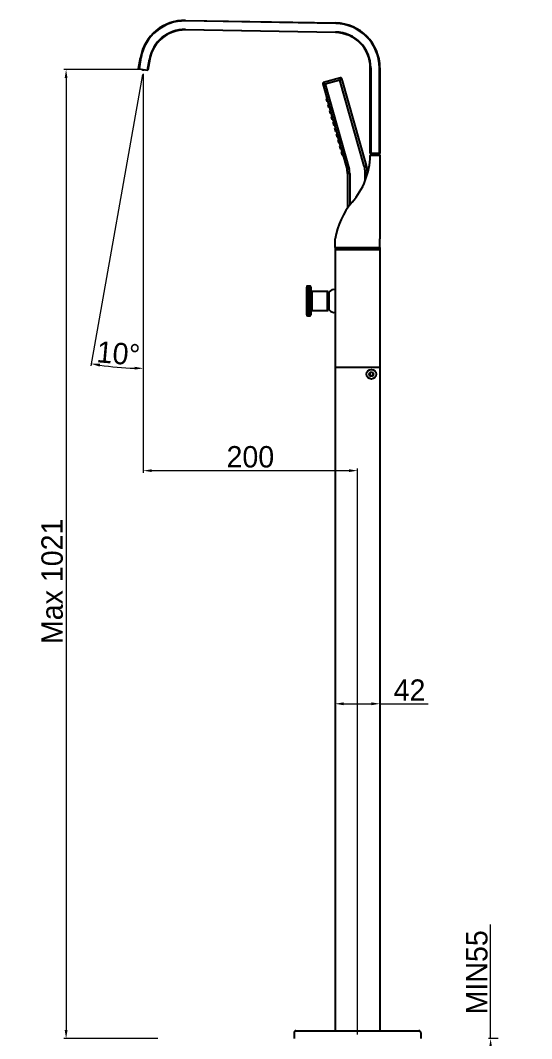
# Model space of a CAD drawing. Extents: x 0 to 3160, y 0 to 2315.
# Drawn here: x 824 to 1302, y 848 to 1801 of the extents above; entities that cross this region are included whole.
import ezdxf

# ---------------------------------------------------------------- set-up
doc = ezdxf.new("R2010")
doc.units = 0
doc.header["$LTSCALE"] = 10
doc.header["$MEASUREMENT"] = 0
doc.header["$PDMODE"] = 3
doc.header["$PDSIZE"] = -10
doc.layers.get('0').update_dxf_attribs({"linetype": 'CONTINUOUS'})
doc.layers.get('DEFPOINTS').update_dxf_attribs({"linetype": 'CONTINUOUS'})
doc.styles.add('Daelim Dimension', font='')
doc.styles.get('Daelim Dimension').set_extended_font_data('나눔고딕')
doc.dimstyles.new('DEFAULT', dxfattribs={"dimscale": 2, "dimtxt": 2, "dimasz": 2, "dimexe": 0, "dimexo": 2, "dimgap": 1, "dimtad": 1, "dimdec": 1, "dimzin": 9, "dimdsep": 46, "dimtxsty": 'Daelim Dimension', "dimcen": 0.5, "dimclrd": 252, "dimclre": 252, "dimclrt": 3, "dimadec": 1, "dimazin": 0, "dimtfac": 1, "dimtdec": 1, "dimtix": 1, "dimtmove": 0, "dimatfit": 3, "dimfxl": 1, "dimtolj": 1, "dimtzin": 1, "dimlwd": 9, "dimlwe": 9, "dimarcsym": 0})

# ---------------------------------------------------------------- blocks, each defined once
blk = doc.blocks.new('*D4')
at = {"color": 5, "lineweight": 9, "ltscale": 0.5, "transparency": 16777216}
for p, q in [((1263.55, 848.18), (1263.55, 954.82)), ((1270.73, 848.18), (1261.55, 848.18)), ((1263.55, 806.23), (1263.55, 840.18)), ((1297.93, 798.23), (1261.55, 798.23))]:
    blk.add_line(p, q, dxfattribs=at)
at = {"color": 5, "ltscale": 0.5, "transparency": 16777216}
for points in [[(1262.22, 840.18), (1264.89, 840.18), (1263.55, 848.18)], [(1262.22, 806.23), (1264.89, 806.23), (1263.55, 798.23)]]:
    blk.add_solid(points, dxfattribs=at)
at = {"layer": 'DEFPOINTS', "color": 0, "ltscale": 0.5, "transparency": 16777216}
for p in [(1274.73, 848.18), (1263.55, 798.23), (1301.93, 798.23)]:
    blk.add_point(p, dxfattribs=at)
at = {"color": 7, "ltscale": 0.5, "transparency": 16777216, "insert": (1250.78, 910.21), "char_height": 20, "attachment_point": 5, "rotation": 90, "style": 'Daelim Dimension'}
blk.add_mtext('\\A1;MIN55', dxfattribs=at)
blk = doc.blocks.new('*D8')
at = {"color": 5, "lineweight": 9, "ltscale": 0.5, "transparency": 16777216}
for p, q in [((938.58, 1750.93), (938.58, 1377.58)), ((1138.98, 852.18), (1138.98, 1381.58)), ((946.58, 1379.58), (1130.98, 1379.58))]:
    blk.add_line(p, q, dxfattribs=at)
at = {"color": 5, "ltscale": 0.5, "transparency": 16777216}
for points in [[(946.58, 1380.91), (946.58, 1378.24), (938.58, 1379.58)], [(1130.98, 1380.91), (1130.98, 1378.24), (1138.98, 1379.58)]]:
    blk.add_solid(points, dxfattribs=at)
at = {"layer": 'DEFPOINTS', "color": 0, "ltscale": 0.5, "transparency": 16777216}
for p in [(938.58, 1754.93), (1138.98, 1379.58), (1138.98, 848.18)]:
    blk.add_point(p, dxfattribs=at)
at = {"color": 7, "ltscale": 0.5, "transparency": 16777216, "insert": (1038.78, 1392.42), "char_height": 20, "attachment_point": 5, "style": 'Daelim Dimension'}
blk.add_mtext('\\A1;200', dxfattribs=at)
blk = doc.blocks.new('*D6')
at = {"color": 5, "lineweight": 9, "ltscale": 0.5, "transparency": 16777216}
for p, q in [((934.58, 1754.93), (864.4, 1754.93)), ((866.4, 1746.93), (866.4, 856.18)), ((952.37, 848.18), (864.4, 848.18))]:
    blk.add_line(p, q, dxfattribs=at)
at = {"color": 5, "ltscale": 0.5, "transparency": 16777216}
for points in [[(865.07, 1746.93), (867.74, 1746.93), (866.4, 1754.93)], [(865.07, 856.18), (867.74, 856.18), (866.4, 848.18)]]:
    blk.add_solid(points, dxfattribs=at)
at = {"layer": 'DEFPOINTS', "color": 0, "ltscale": 0.5, "transparency": 16777216}
for p in [(938.58, 1754.93), (866.4, 848.18), (956.37, 848.18)]:
    blk.add_point(p, dxfattribs=at)
at = {"color": 7, "ltscale": 0.5, "transparency": 16777216, "insert": (853.44, 1276.03), "char_height": 20, "attachment_point": 5, "rotation": 90, "style": 'Daelim Dimension'}
blk.add_mtext('\\A1;Max 1021', dxfattribs=at)
blk = doc.blocks.new('*D7')
at = {"color": 5, "lineweight": 9, "ltscale": 0.5, "transparency": 16777216}
for p, q in [((937.74, 1750.16), (889.68, 1477.6)), ((938.58, 1749.7), (938.58, 1473.32))]:
    blk.add_line(p, q, dxfattribs=at)
blk.add_arc((938.58, 1754.93), 279.61, 261.63936, 268.36064, dxfattribs=at)
at = {"color": 5, "ltscale": 0.5, "transparency": 16777216}
for points in [[(897.71, 1476.98), (898.13, 1479.61), (890.02, 1479.57)], [(930.6, 1476.77), (930.56, 1474.11), (938.58, 1475.32)]]:
    blk.add_solid(points, dxfattribs=at)
at = {"layer": 'DEFPOINTS', "color": 0, "ltscale": 0.5, "transparency": 16777216}
for p in [(938.43, 1754.1), (938.58, 1754.93), (938.58, 1754.93), (938.58, 1753.7), (906.12, 1477.21)]:
    blk.add_point(p, dxfattribs=at)
at = {"color": 7, "ltscale": 0.5, "transparency": 16777216, "insert": (915.32, 1489.15), "char_height": 20, "attachment_point": 5, "rotation": 355, "style": 'Daelim Dimension'}
blk.add_mtext('\\A1;10%%D', dxfattribs=at)
blk = doc.blocks.new('*D10')
at = {"color": 5, "lineweight": 9, "ltscale": 0.5, "transparency": 16777216}
for p, q in [((1117.98, 1161.91), (1117.98, 1159.47)), ((1125.98, 1161.47), (1151.98, 1161.47)), ((1159.98, 1161.91), (1159.98, 1159.47)), ((1159.98, 1161.47), (1205.19, 1161.47))]:
    blk.add_line(p, q, dxfattribs=at)
at = {"color": 5, "ltscale": 0.5, "transparency": 16777216}
for points in [[(1125.98, 1162.8), (1125.98, 1160.13), (1117.98, 1161.47)], [(1151.98, 1162.8), (1151.98, 1160.13), (1159.98, 1161.47)]]:
    blk.add_solid(points, dxfattribs=at)
at = {"layer": 'DEFPOINTS', "color": 0, "ltscale": 0.5, "transparency": 16777216}
for p in [(1117.98, 1165.91), (1159.98, 1165.91), (1159.98, 1161.47)]:
    blk.add_point(p, dxfattribs=at)
at = {"color": 7, "ltscale": 0.5, "transparency": 16777216, "insert": (1187.69, 1174.25), "char_height": 20, "attachment_point": 5, "style": 'Daelim Dimension'}
blk.add_mtext('\\A1;42', dxfattribs=at)

msp = doc.modelspace()

# ---------------------------------------------------------------- linework, layer by layer
for p, q in [((978.1, 1800.36), (978.11, 1800.86)), ((978.11, 1800.86), (1118.71, 1798.41)), ((977.95, 1791.86), (977.96, 1792.36)), ((1118.55, 1789.41), (977.95, 1791.86)), ((977.96, 1792.36), (1118.56, 1789.91)), ((1118.7, 1797.91), (978.1, 1800.36)), ((1118.7, 1797.91), (1118.71, 1798.41)), ((1118.55, 1789.41), (1118.56, 1789.91)), ((934.15, 1755.72), (935.98, 1766.13)), ((936.47, 1766.05), (934.64, 1755.63)), ((942.52, 1754.24), (944.35, 1764.66)), ((944.85, 1764.57), (943.01, 1754.15)), ((934.64, 1755.63), (934.15, 1755.72)), ((934.64, 1755.63), (942.52, 1754.24)), ((943.01, 1754.15), (942.52, 1754.24)), ((1150.98, 1676.33), (1150.98, 1756.41)), ((1150.98, 1756.41), (1151.48, 1756.41)), ((1151.48, 1756.41), (1151.48, 1676.33)), ((1159.48, 1676.33), (1159.48, 1756.41)), ((1159.48, 1756.41), (1159.98, 1756.41)), ((1159.98, 1756.41), (1159.98, 1676.33)), ((1123.02, 1747.21), (1107.15, 1742.71)), ((1122.6, 1745.01), (1108.65, 1741.06)), ((1122.6, 1745.01), (1124.26, 1746.52)), ((1145.41, 1664.52), (1122.6, 1745.01)), ((1147.33, 1665.07), (1124.26, 1746.52)), ((1106.46, 1741.47), (1129.25, 1661.03)), ((1108.65, 1741.06), (1107.15, 1742.71)), ((1108.65, 1741.06), (1131.17, 1661.58)), ((1110.27, 1728), (1109.6, 1727.81)), ((1109.6, 1727.81), (1110.42, 1724.93)), ((1110.42, 1724.93), (1111.09, 1725.12)), ((1111.85, 1722.42), (1111.18, 1722.23)), ((1111.18, 1722.23), (1112, 1719.35)), ((1112, 1719.35), (1112.67, 1719.54)), ((1113.44, 1716.84), (1112.76, 1716.65)), ((1112.76, 1716.65), (1113.58, 1713.76)), ((1113.58, 1713.76), (1114.25, 1713.96)), ((1115.02, 1711.26), (1114.34, 1711.07)), ((1114.34, 1711.07), (1115.16, 1708.18)), ((1115.16, 1708.18), (1115.83, 1708.38)), ((1116.6, 1705.68), (1115.92, 1705.49)), ((1115.92, 1705.49), (1116.74, 1702.6)), ((1116.74, 1702.6), (1117.42, 1702.8)), ((1118.18, 1700.1), (1117.51, 1699.91)), ((1117.51, 1699.91), (1118.32, 1697.02)), ((1118.32, 1697.02), (1119, 1697.21)), ((1119.76, 1694.52), (1119.09, 1694.33)), ((1119.09, 1694.33), (1119.9, 1691.44)), ((1119.9, 1691.44), (1120.58, 1691.63)), ((1121.34, 1688.94), (1120.67, 1688.75)), ((1120.67, 1688.75), (1121.49, 1685.86)), ((1121.49, 1685.86), (1122.16, 1686.05)), ((1122.92, 1683.36), (1122.25, 1683.17)), ((1122.25, 1683.17), (1123.07, 1680.28)), ((1123.07, 1680.28), (1123.74, 1680.47)), ((1124.5, 1677.78), (1123.83, 1677.59)), ((1123.83, 1677.59), (1124.65, 1674.7)), ((1124.65, 1674.7), (1125.32, 1674.89)), ((1151.95, 1676.33), (1150.95, 1674.36)), ((1150.95, 1674.33), (1150.95, 1674.36)), ((1159.98, 1674.33), (1150.95, 1674.33)), ((1151.48, 1676.33), (1150.98, 1676.33)), ((1159.48, 1676.33), (1151.48, 1676.33)), ((1159.04, 1676.33), (1159.98, 1674.33)), ((1159.98, 1676.33), (1159.48, 1676.33)), ((1159.98, 1674.33), (1159.98, 1596.33)), ((1131.17, 1661.58), (1129.25, 1661.03)), ((1145.41, 1664.52), (1147.33, 1665.07)), ((1146.23, 1658.63), (1148.23, 1658.63)), ((1146.23, 1650.99), (1146.23, 1658.63)), ((1148.23, 1656.91), (1148.23, 1658.63)), ((1129.73, 1657.59), (1129.73, 1625.14)), ((1131.73, 1657.59), (1129.73, 1657.59)), ((1131.73, 1657.59), (1131.73, 1627.85)), ((1117.98, 1588.33), (1117.98, 1596.33)), ((1159.98, 1588.33), (1159.98, 1596.33)), ((1117.98, 1588.33), (1117.98, 1476.33)), ((1117.98, 1588.33), (1159.98, 1588.33)), ((1159.98, 1588.33), (1159.98, 1476.33)), ((1091.48, 1545.82), (1091.48, 1551.33)), ((1091.48, 1530.85), (1091.48, 1545.82)), ((1091.48, 1545.82), (1092.48, 1545.82)), ((1092.48, 1552.33), (1094.48, 1552.33)), ((1092.48, 1552.33), (1092.48, 1552.2)), ((1092.48, 1552.2), (1092.48, 1546.32)), ((1094.48, 1552.2), (1092.48, 1552.2)), ((1092.48, 1546.32), (1094.48, 1546.32)), ((1092.48, 1546.32), (1092.48, 1545.82)), ((1092.48, 1545.82), (1092.48, 1530.85)), ((1094.48, 1545.82), (1092.48, 1545.82)), ((1094.48, 1552.33), (1094.48, 1552.2)), ((1094.48, 1546.32), (1094.48, 1552.2)), ((1094.48, 1546.32), (1094.48, 1545.82)), ((1094.48, 1530.85), (1094.48, 1545.82)), ((1094.48, 1545.82), (1095.48, 1545.82)), ((1095.48, 1551.33), (1095.48, 1545.82)), ((1095.48, 1545.82), (1095.48, 1530.85)), ((1096.48, 1529.33), (1096.48, 1547.33)), ((1110.98, 1547.33), (1096.48, 1547.33)), ((1110.98, 1529.33), (1110.98, 1547.33)), ((1111.48, 1546.83), (1110.98, 1547.33)), ((1111.48, 1529.83), (1111.48, 1546.83)), ((1112.59, 1544.83), (1111.48, 1544.83)), ((1112.59, 1529.93), (1112.59, 1546.73)), ((1091.48, 1525.33), (1091.48, 1530.85)), ((1091.48, 1530.85), (1092.48, 1530.85)), ((1092.48, 1530.85), (1094.48, 1530.85)), ((1092.48, 1530.85), (1092.48, 1530.35)), ((1092.48, 1530.35), (1092.48, 1524.47)), ((1094.48, 1530.35), (1092.48, 1530.35)), ((1092.48, 1524.47), (1094.48, 1524.47)), ((1092.48, 1524.47), (1092.48, 1524.33)), ((1094.48, 1524.33), (1092.48, 1524.33)), ((1094.48, 1530.85), (1094.48, 1530.35)), ((1094.48, 1530.85), (1095.48, 1530.85)), ((1094.48, 1524.47), (1094.48, 1530.35)), ((1094.48, 1524.47), (1094.48, 1524.33)), ((1095.48, 1530.85), (1095.48, 1525.33)), ((1096.48, 1529.33), (1110.98, 1529.33)), ((1110.98, 1529.33), (1111.48, 1529.83)), ((1111.48, 1531.83), (1112.59, 1531.83)), ((1117.98, 1476.33), (1117.98, 855.48)), ((1117.98, 1476.33), (1159.98, 1476.33)), ((1150.85, 1471.3), (1150.15, 1469.59)), ((1150.15, 1469.59), (1151.27, 1468.13)), ((1152.68, 1471.54), (1150.85, 1471.3)), ((1151.27, 1468.13), (1153.1, 1468.37)), ((1153.81, 1470.08), (1152.68, 1471.54)), ((1153.1, 1468.37), (1153.81, 1470.08)), ((1159.98, 1476.33), (1159.98, 855.48)), ((1079.63, 853.66), (1079.63, 848.18)), ((1081.46, 855.48), (1196.5, 855.48)), ((1198.32, 853.66), (1198.32, 848.18))]:
    msp.add_line(p, q)
at = {"ltscale": 0.6}
for p, q in [((938.43, 1754.1), (938.58, 1754.93)), ((938.58, 1754.93), (938.58, 1753.7)), ((1159.98, 1586.33), (1117.98, 1586.33))]:
    msp.add_line(p, q, dxfattribs=at)
for radius in [4.5, 2]:
    msp.add_circle((1151.98, 1469.83), radius)
for centre, radius, start, end in [((977.38, 1758.83), 42.03, 89, 170), ((977.38, 1758.83), 41.53, 89, 170), ((977.38, 1758.83), 33.53, 89, 170), ((977.38, 1758.83), 33.03, 89, 170), ((1117.98, 1756.41), 41.5, 0, 89), ((1117.98, 1756.41), 42, 0, 89), ((1117.98, 1756.41), 33, 0, 89), ((1117.98, 1756.41), 33.5, 0, 89), ((1357.12, 1701.65), 238.49, 168.98838, 169.52546), ((1123.29, 1746.24), 1, 15.85124, 105.79292), ((1107.42, 1741.74), 1, 105.85124, 195.79292), ((1152.01, 1975.57), 238.49, 258.98838, 259.52547), ((1080.98, 1676.33), 70, 319.25669, 358.36275), ((1117.09, 1657.59), 12.64, 0, 15.81973), ((1117.09, 1657.59), 14.64, 0, 15.81973), ((1124.63, 1658.63), 21.6, 0, 15.81973), ((1124.63, 1658.63), 23.6, 0, 15.81973), ((1187.05, 1584.96), 70, 139.25669, 170.64881), ((1092.48, 1551.33), 1, 90, 180), ((1094.48, 1551.33), 1, 0, 90), ((1096.48, 1548.33), 1, 180, 270), ((1116.76, 1543.98), 5, 75.95196, 146.6138), ((1092.48, 1525.33), 1, 180, 270), ((1094.48, 1525.33), 1, 270, 0), ((1096.48, 1528.33), 1, 90, 180), ((1116.76, 1532.69), 5, 213.3862, 284.04804), ((1081.46, 853.66), 1.83, 90, 180), ((1196.5, 853.66), 1.83, 0, 90)]:
    msp.add_arc(centre, radius, start, end)
for centre, major_axis, ratio, start_param, end_param in [((1092.48, 1551.33), (1, 0), 0.866667, 1.570796, 3.141593), ((1092.48, 1545.82), (-0.353, 0.353), 1, -0.785398, 0.785398), ((1094.48, 1551.33), (-0.707, 0.707), 1, 3.926991, 5.497787), ((1094.48, 1545.82), (-1, 0), 0.498888, 3.141593, 4.712389), ((1092.48, 1530.85), (-1, 0), 0.498888, 0, 1.570796), ((1092.48, 1525.33), (-1, 0), 0.866667, 0, 1.570796), ((1094.48, 1530.85), (1, 0), 0.498888, 4.712389, 6.283185), ((1094.48, 1525.33), (1, 0), 0.866667, 4.712389, 6.283185)]:
    msp.add_ellipse(centre, major_axis=major_axis, ratio=ratio, start_param=start_param, end_param=end_param)

# ---------------------------------------------------------------- dimensions: what is measured, and where the dimension line sits
at = {"color": 5, "ltscale": 0.5}
for base, p1, p2, text, picture, middle in [((866.4, 848.18), (938.58, 1754.93), (956.37, 848.18), 'Max 1021', '*D6', (866.4, 1276.03)), ((1263.55, 798.23), (1274.73, 848.18), (1301.93, 798.23), 'MIN55', '*D4', (1263.55, 910.21))]:
    dim = msp.add_linear_dim(base=base, p1=p1, p2=p2, angle=90, text=text, dimstyle='DEFAULT', override={"dimtxt": 10, "dimasz": 4, "dimexe": 1, "dimdec": 0, "dimclrd": 5, "dimclre": 5, "dimclrt": 7}, dxfattribs=at)
    dim.commit()
    dim.dimension.update_dxf_attribs({"geometry": picture, "text_midpoint": middle, "dimtype": 160})
dim = msp.add_angular_dim_2l(base=(906.12, 1477.21), line1=((938.58, 1754.93), (938.58, 1753.7)), line2=((938.43, 1754.1), (938.58, 1754.93)), text='10%%D', dimstyle='DEFAULT', override={"dimtxt": 10, "dimasz": 4, "dimexe": 1, "dimdec": 0, "dimclrd": 5, "dimclre": 5, "dimclrt": 7}, dxfattribs=at)
dim.commit()
dim.dimension.update_dxf_attribs({"geometry": '*D7', "text_midpoint": (914.21, 1476.39), "dimtype": 162})
dim = msp.add_linear_dim(base=(1138.98, 1379.58), p1=(938.58, 1754.93), p2=(1138.98, 848.18), text='200', dimstyle='DEFAULT', override={"dimtxt": 10, "dimasz": 4, "dimexe": 1, "dimdec": 0, "dimclrd": 5, "dimclre": 5, "dimclrt": 7}, dxfattribs=at)
dim.commit()
dim.dimension.update_dxf_attribs({"geometry": '*D8', "text_midpoint": (1038.78, 1392.42)})
dim = msp.add_linear_dim(base=(1159.98, 1161.47), p1=(1117.98, 1165.91), p2=(1159.98, 1165.91), dimstyle='DEFAULT', override={"dimtxt": 10, "dimasz": 4, "dimexe": 1, "dimdec": 0, "dimclrd": 5, "dimclre": 5, "dimclrt": 7}, dxfattribs=at)
dim.commit()
dim.dimension.update_dxf_attribs({"geometry": '*D10', "text_midpoint": (1187.69, 1161.47), "dimtype": 160})

doc.saveas('drawing.dxf')
